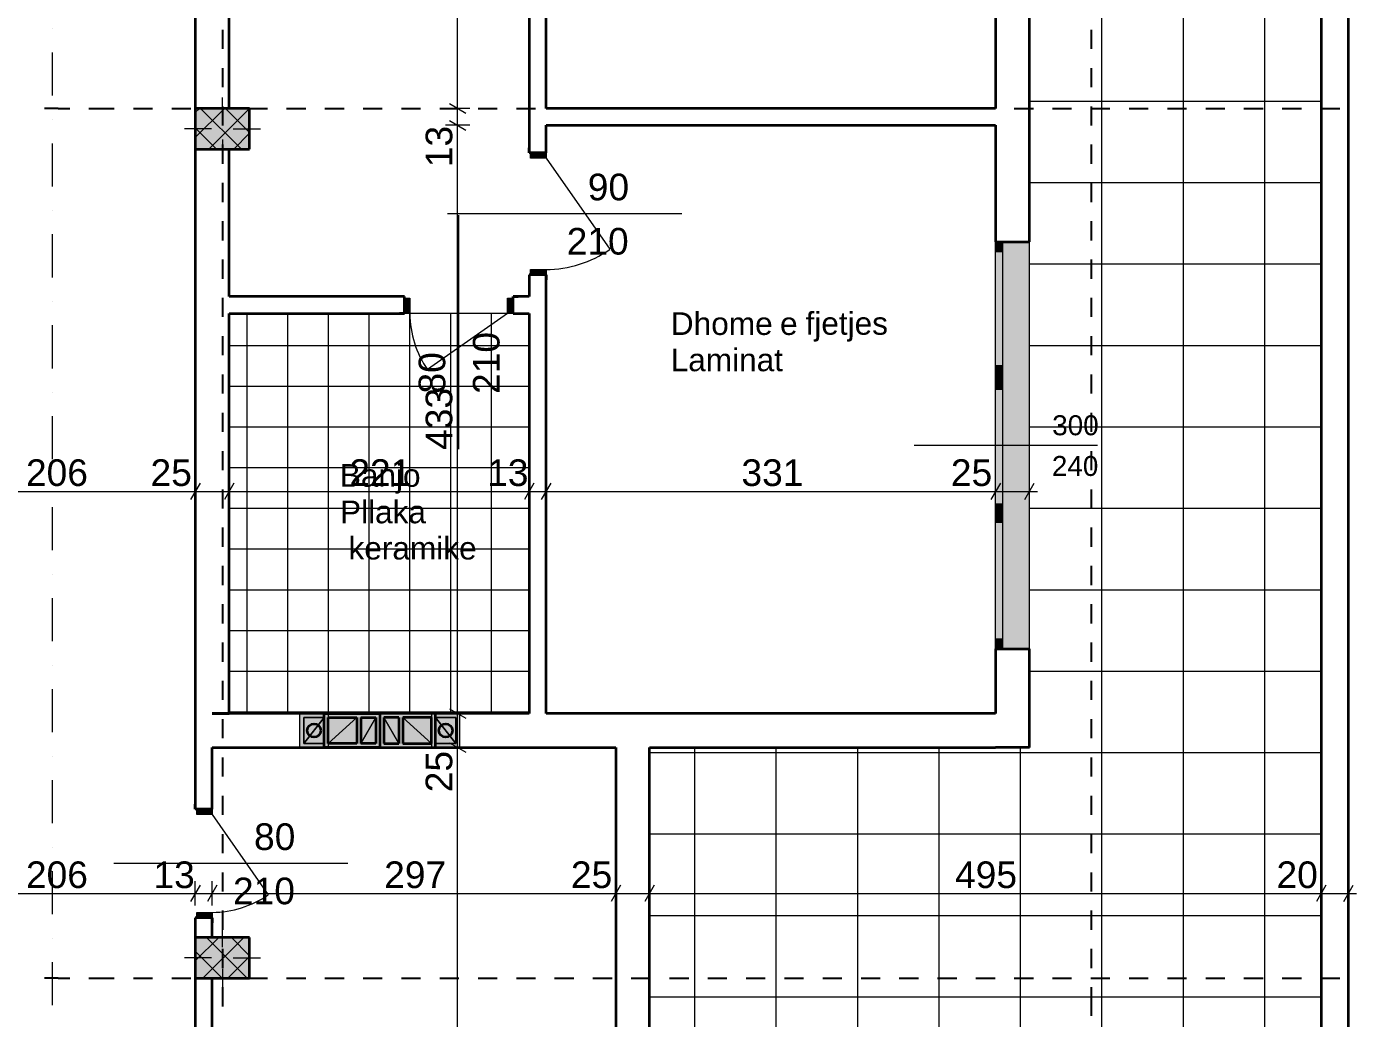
# Model space of a CAD drawing. Header units: centimetres. Extents: x -1830 to 3160, y -46 to 3310.
# Drawn here: x 1001 to 1982, y 1295 to 2027 of the extents above; entities that cross this region are included whole.
import ezdxf

# ---------------------------------------------------------------- set-up
doc = ezdxf.new("R2010")
doc.units = ezdxf.units.CM
for name, color, linetype, true_color in [('PDF_0_Pen_No__1#1', 7, 'Continuous', 0xa80f02), ('PDF_A-COLS_Pen_No__97#1', 7, 'Continuous', 0x6a6a6a), ('PDF_Annotation - Text', 7, 'Continuous', 0xa80f02), ('PDF_Geometry', 7, 'Continuous', 0x6a6a6a), ('PDF_Marker - Section', 7, 'Continuous', 0x80c2ff), ('PDF_Structural - Shear', 7, 'Continuous', 0xdf0000)]:
    doc.layers.add(name, color=color, linetype=linetype, true_color=true_color)
for name, color, linetype in [('PDF_2D Drafting - General', 5, 'Continuous'), ('PDF_Dimensioning - General', 7, 'Continuous'), ('PDF_Structural - Bearing', 7, 'Continuous')]:
    doc.layers.add(name, color=color, linetype=linetype)
doc.styles.add('PDF Arial', font='')
doc.styles.get('PDF Arial').set_extended_font_data('Arial')

msp = doc.modelspace()

# ---------------------------------------------------------------- linework, layer by layer
at = {"layer": 'PDF_0_Pen_No__1#1', "lineweight": 35}
for points in [[(1220.67, 1495.26), (1220.67, 1520.28)], [(1220.67, 1520.28), (1261.7, 1520.28)], [(1261.7, 1520.28), (1261.7, 1495.26)], [(1302.73, 1520.28), (1261.7, 1520.28)], [(1261.7, 1520.28), (1261.7, 1495.26)], [(1302.73, 1495.26), (1302.73, 1520.28)], [(1223.67, 1498.26), (1223.67, 1517.28)], [(1223.67, 1517.28), (1244.68, 1517.28)], [(1244.68, 1517.28), (1244.68, 1498.26)], [(1247.69, 1517.28), (1247.69, 1498.26)], [(1247.69, 1517.28), (1258.7, 1517.28)], [(1258.7, 1517.28), (1258.7, 1498.26)], [(1264.7, 1517.28), (1264.7, 1498.26)], [(1275.71, 1517.28), (1264.7, 1517.28)], [(1275.71, 1517.28), (1275.71, 1498.26)], [(1278.71, 1517.28), (1278.71, 1498.26)], [(1299.73, 1517.28), (1278.71, 1517.28)], [(1299.73, 1498.26), (1299.73, 1517.28)], [(1261.7, 1495.26), (1220.67, 1495.26)], [(1244.68, 1498.26), (1223.67, 1498.26)], [(1258.7, 1498.26), (1247.69, 1498.26)], [(1261.7, 1495.26), (1302.73, 1495.26)], [(1264.7, 1498.26), (1275.71, 1498.26)], [(1278.71, 1498.26), (1299.73, 1498.26)]]:
    msp.add_lwpolyline(points, dxfattribs=at)
at = {"layer": 'PDF_2D Drafting - General', "color": 14, "lineweight": 35, "true_color": 0xa80f02}
msp.add_circle((1213.16, 1507.77), 5, dxfattribs=at)
msp.add_ellipse((1310.23, 1507.77), major_axis=(-0.02, -5), ratio=0.999465, dxfattribs=at)
at = {"layer": 'PDF_A-COLS_Pen_No__97#1', "lineweight": 18}
for points in [[(1202.65, 1495.26), (1202.65, 1520.28)], [(1202.65, 1520.28), (1223.67, 1520.28)], [(1220.67, 1520.28), (1220.67, 1495.26)], [(1261.7, 1520.28), (1220.67, 1520.28)], [(1223.67, 1520.28), (1223.67, 1495.26)], [(1261.7, 1495.26), (1261.7, 1520.28)], [(1261.7, 1520.28), (1302.73, 1520.28)], [(1261.7, 1495.26), (1261.7, 1520.28)], [(1320.74, 1520.28), (1299.73, 1520.28)], [(1299.73, 1520.28), (1299.73, 1495.26)], [(1302.73, 1520.28), (1302.73, 1495.26)], [(1320.74, 1495.26), (1320.74, 1520.28)], [(1220.67, 1517.28), (1205.65, 1517.28)], [(1205.65, 1517.28), (1205.65, 1498.26)], [(1205.65, 1498.26), (1205.65, 1517.28)], [(1205.65, 1517.28), (1220.67, 1517.28)], [(1205.65, 1498.26), (1220.67, 1517.28)], [(1220.67, 1517.28), (1205.65, 1498.26)], [(1205.65, 1498.26), (1205.65, 1517.28)], [(1205.65, 1517.28), (1220.67, 1517.28)], [(1220.67, 1498.26), (1220.67, 1517.28)], [(1220.67, 1517.28), (1220.67, 1498.26)], [(1220.67, 1517.28), (1220.67, 1498.26)], [(1223.67, 1517.28), (1244.68, 1517.28)], [(1223.67, 1498.26), (1223.67, 1517.28)], [(1223.67, 1498.26), (1244.68, 1517.28)], [(1223.67, 1498.26), (1244.68, 1517.28)], [(1223.67, 1517.28), (1223.67, 1498.26)], [(1244.68, 1517.28), (1223.67, 1517.28)], [(1244.68, 1517.28), (1244.68, 1498.26)], [(1244.68, 1517.28), (1244.68, 1498.26)], [(1247.69, 1498.26), (1247.69, 1517.28)], [(1247.69, 1517.28), (1258.7, 1517.28)], [(1258.7, 1517.28), (1247.69, 1498.26)], [(1247.69, 1498.26), (1258.7, 1517.28)], [(1247.69, 1517.28), (1247.69, 1498.26)], [(1258.7, 1517.28), (1247.69, 1517.28)], [(1258.7, 1517.28), (1258.7, 1498.26)], [(1258.7, 1498.26), (1258.7, 1517.28)], [(1275.71, 1517.28), (1264.7, 1517.28)], [(1264.7, 1517.28), (1264.7, 1498.26)], [(1264.7, 1498.26), (1264.7, 1517.28)], [(1264.7, 1517.28), (1275.71, 1498.26)], [(1264.7, 1517.28), (1275.71, 1517.28)], [(1275.71, 1498.26), (1264.7, 1517.28)], [(1275.71, 1498.26), (1275.71, 1517.28)], [(1275.71, 1517.28), (1275.71, 1498.26)], [(1278.71, 1517.28), (1278.71, 1498.26)], [(1299.73, 1517.28), (1278.71, 1517.28)], [(1299.73, 1498.26), (1278.71, 1517.28)], [(1278.71, 1517.28), (1278.71, 1498.26)], [(1278.71, 1517.28), (1299.73, 1517.28)], [(1299.73, 1498.26), (1278.71, 1517.28)], [(1299.73, 1498.26), (1299.73, 1517.28)], [(1299.73, 1517.28), (1299.73, 1498.26)], [(1302.73, 1498.26), (1302.73, 1517.28)], [(1302.73, 1517.28), (1317.74, 1517.28)], [(1317.74, 1517.28), (1302.73, 1517.28)], [(1302.73, 1517.28), (1302.73, 1498.26)], [(1302.73, 1517.28), (1302.73, 1498.26)], [(1317.74, 1498.26), (1302.73, 1517.28)], [(1317.74, 1517.28), (1302.73, 1517.28)], [(1302.73, 1517.28), (1317.74, 1498.26)], [(1317.74, 1517.28), (1317.74, 1498.26)], [(1317.74, 1498.26), (1317.74, 1517.28)], [(1317.74, 1498.26), (1317.74, 1517.28)], [(1223.67, 1495.26), (1202.65, 1495.26)], [(1205.65, 1498.26), (1220.67, 1498.26)], [(1220.67, 1498.26), (1205.65, 1498.26)], [(1220.67, 1498.26), (1205.65, 1498.26)], [(1220.67, 1495.26), (1261.7, 1495.26)], [(1244.68, 1498.26), (1223.67, 1498.26)], [(1244.68, 1498.26), (1223.67, 1498.26)], [(1258.7, 1498.26), (1247.69, 1498.26)], [(1247.69, 1498.26), (1258.7, 1498.26)], [(1302.73, 1495.26), (1261.7, 1495.26)], [(1264.7, 1498.26), (1275.71, 1498.26)], [(1275.71, 1498.26), (1264.7, 1498.26)], [(1278.71, 1498.26), (1299.73, 1498.26)], [(1278.71, 1498.26), (1299.73, 1498.26)], [(1299.73, 1495.26), (1320.74, 1495.26)], [(1317.74, 1498.26), (1302.73, 1498.26)], [(1302.73, 1498.26), (1317.74, 1498.26)], [(1302.73, 1498.26), (1317.74, 1498.26)]]:
    msp.add_lwpolyline(points, dxfattribs=at)
at = {"layer": 'PDF_A-COLS_Pen_No__97#1', "transparency": 33554559}
for points in [[(1223.67, 1520.28), (1223.67, 1495.26), (1202.65, 1520.28), (1202.65, 1495.26)], [(1261.7, 1520.28), (1261.7, 1495.26), (1220.67, 1520.28), (1220.67, 1495.26)], [(1261.7, 1520.28), (1302.73, 1520.28), (1261.7, 1495.26), (1302.73, 1495.26)], [(1299.73, 1520.28), (1320.74, 1520.28), (1299.73, 1495.26), (1320.74, 1495.26)], [(1220.67, 1517.28), (1205.65, 1517.28), (1220.67, 1498.26), (1205.65, 1498.26)], [(1244.68, 1517.28), (1223.67, 1517.28), (1244.68, 1498.26), (1223.67, 1498.26)], [(1244.68, 1517.28), (1244.68, 1498.26), (1223.67, 1498.26)], [(1247.69, 1517.28), (1247.69, 1498.26), (1258.7, 1517.28), (1258.7, 1498.26)], [(1247.69, 1498.26), (1258.7, 1517.28), (1258.7, 1498.26)], [(1275.71, 1517.28), (1264.7, 1517.28), (1275.71, 1498.26), (1264.7, 1498.26)], [(1275.71, 1498.26), (1264.7, 1498.26), (1264.7, 1517.28)], [(1278.71, 1517.28), (1278.71, 1498.26), (1299.73, 1517.28), (1299.73, 1498.26)], [(1278.71, 1517.28), (1299.73, 1498.26), (1278.71, 1498.26)], [(1302.73, 1517.28), (1302.73, 1498.26), (1317.74, 1517.28), (1317.74, 1498.26)]]:
    msp.add_solid(points, dxfattribs=at)
at = {"layer": 'PDF_A-COLS_Pen_No__97#1', "color": 7, "true_color": 0xffffff, "transparency": 33554559}
for points in [[(1220.67, 1517.28), (1220.67, 1498.26), (1205.65, 1517.28), (1205.65, 1498.26)], [(1220.67, 1517.28), (1205.65, 1498.26), (1205.65, 1517.28)], [(1244.68, 1517.28), (1223.67, 1498.26), (1223.67, 1517.28)], [(1258.7, 1517.28), (1247.69, 1498.26), (1247.69, 1517.28)], [(1264.7, 1517.28), (1275.71, 1517.28), (1275.71, 1498.26)], [(1278.71, 1517.28), (1299.73, 1517.28), (1299.73, 1498.26)], [(1302.73, 1517.28), (1317.74, 1517.28), (1302.73, 1498.26), (1317.74, 1498.26)], [(1302.73, 1517.28), (1317.74, 1517.28), (1317.74, 1498.26)]]:
    msp.add_solid(points, dxfattribs=at)
at = {"layer": 'PDF_A-COLS_Pen_No__97#1', "color": 5, "transparency": 33554559}
for points in [[(1205.65, 1498.26), (1220.67, 1517.28), (1220.67, 1498.26)], [(1317.74, 1498.26), (1302.73, 1498.26), (1302.73, 1517.28)]]:
    msp.add_solid(points, dxfattribs=at)
at = {"layer": 'PDF_Dimensioning - General', "lineweight": 13}
for points in [[(1319.03, 1966.55), (1319.03, 2246.76)], [(1328.04, 1966.55), (1310.02, 1966.55)], [(1313.03, 1970.02), (1325.04, 1963.09)], [(1319.03, 1954.05), (1319.03, 1966.55)], [(1328.04, 1954.05), (1310.02, 1954.05)], [(1313.03, 1957.51), (1325.04, 1950.58)], [(1319.03, 1520.28), (1319.03, 1954.05)], [(1129.06, 1690.14), (1122.13, 1678.13)], [(1125.6, 1675.13), (1125.6, 1693.14)], [(1154.08, 1690.14), (1147.15, 1678.13)], [(1150.62, 1675.13), (1150.62, 1693.14)], [(1375.18, 1690.14), (1368.25, 1678.13)], [(1371.71, 1675.13), (1371.71, 1693.14)], [(1387.69, 1690.14), (1380.76, 1678.13)], [(1384.23, 1675.13), (1384.23, 1693.14)], [(1719.31, 1690.14), (1712.37, 1678.13)], [(1715.84, 1675.13), (1715.84, 1693.14)], [(1737.39, 1678.13), (1744.33, 1690.14)], [(1740.86, 1675.13), (1740.86, 1693.14)], [(919.79, 1684.13), (1125.6, 1684.13)], [(1125.6, 1684.13), (1150.62, 1684.13)], [(1150.62, 1684.13), (1371.71, 1684.13)], [(1371.71, 1684.13), (1384.23, 1684.13)], [(1384.23, 1684.13), (1715.84, 1684.13)], [(1715.84, 1684.13), (1740.86, 1684.13)], [(1740.86, 1684.13), (1746.73, 1684.13)], [(1328.04, 1520.28), (1310.02, 1520.28)], [(1313.03, 1523.74), (1325.04, 1516.81)], [(1319.03, 1495.26), (1319.03, 1520.28)], [(1328.04, 1495.26), (1310.02, 1495.26)], [(1313.03, 1498.72), (1325.04, 1491.79)], [(1319.03, 855.48), (1319.03, 1495.26)], [(1129.06, 1393.64), (1122.13, 1381.64)], [(1125.6, 1378.63), (1125.6, 1396.65)], [(1141.58, 1393.64), (1134.64, 1381.64)], [(1138.1, 1378.63), (1138.1, 1396.65)], [(1439.1, 1393.64), (1432.17, 1381.64)], [(1435.64, 1378.63), (1435.64, 1396.65)], [(1464.12, 1393.64), (1457.19, 1381.64)], [(1460.65, 1378.63), (1460.65, 1396.65)], [(1959.48, 1393.64), (1952.55, 1381.64)], [(1956.02, 1378.63), (1956.02, 1396.65)], [(1972.57, 1381.64), (1979.5, 1393.64)], [(1976.03, 1378.63), (1976.03, 1396.65)], [(919.79, 1387.64), (1125.6, 1387.64)], [(1125.6, 1387.64), (1138.1, 1387.64)], [(1138.1, 1387.64), (1435.64, 1387.64)], [(1435.64, 1387.64), (1460.65, 1387.64)], [(1460.65, 1387.64), (1956.02, 1387.64)], [(1956.02, 1387.64), (1976.03, 1387.64)], [(1976.03, 1387.64), (1981.91, 1387.64)]]:
    msp.add_lwpolyline(points, dxfattribs=at)
at = {"layer": 'PDF_Geometry', "color": 7, "lineweight": 13}
for points in [[(1740.86, 1495.26), (1740.86, 3309.71)], [(1740.86, 1495.26), (1740.86, 3309.71)], [(1956.02, 436.53), (1956.02, 2943.27)], [(1150.62, 1815.19), (1150.62, 1520.28)], [(1371.71, 1815.19), (1150.62, 1815.19)], [(1371.71, 1520.28), (1371.71, 1815.19)], [(1150.62, 1520.28), (1371.71, 1520.28)], [(1460.65, 1495.26), (1740.86, 1495.26)], [(1460.65, 568.51), (1460.65, 1495.26)], [(1460.65, 568.51), (1460.65, 1495.26)], [(1460.65, 1495.26), (1740.86, 1495.26)]]:
    msp.add_lwpolyline(points, dxfattribs=at)
at = {"layer": 'PDF_Geometry', "color": 253, "lineweight": 13, "true_color": 0x999999}
for points in [[(1794.28, 231.27), (1794.28, 3309.71)], [(1854.32, 231.27), (1854.32, 3309.71)], [(1914.37, 231.27), (1914.37, 3309.71)], [(1740.86, 1971.87), (1956.02, 1971.87)], [(1740.86, 1911.82), (1956.02, 1911.82)], [(1740.86, 1851.78), (1956.02, 1851.78)], [(1163.81, 1520.28), (1163.81, 1815.19)], [(1193.83, 1520.28), (1193.83, 1815.19)], [(1223.85, 1520.28), (1223.85, 1815.19)], [(1253.88, 1520.28), (1253.88, 1815.19)], [(1283.9, 1520.28), (1283.9, 1815.19)], [(1313.92, 1520.28), (1313.92, 1815.19)], [(1343.94, 1520.28), (1343.94, 1815.19)], [(1150.62, 1791.73), (1371.71, 1791.73)], [(1740.86, 1791.73), (1956.02, 1791.73)], [(1150.62, 1761.71), (1371.71, 1761.71)], [(1150.62, 1731.69), (1371.71, 1731.69)], [(1740.86, 1731.69), (1956.02, 1731.69)], [(1150.62, 1701.67), (1371.71, 1701.67)], [(1150.62, 1671.64), (1371.71, 1671.64)], [(1740.86, 1671.64), (1956.02, 1671.64)], [(1150.62, 1641.62), (1371.71, 1641.62)], [(1150.62, 1611.6), (1371.71, 1611.6)], [(1740.86, 1611.6), (1956.02, 1611.6)], [(1150.62, 1581.58), (1371.71, 1581.58)], [(1150.62, 1551.56), (1371.71, 1551.56)], [(1740.86, 1551.56), (1956.02, 1551.56)], [(1150.62, 1521.53), (1371.71, 1521.53)], [(1460.65, 1491.51), (1956.02, 1491.51)], [(1494.05, 231.27), (1494.05, 1495.26)], [(1554.1, 231.27), (1554.1, 1495.26)], [(1614.14, 231.27), (1614.14, 1495.26)], [(1674.19, 231.27), (1674.19, 1495.26)], [(1734.23, 231.27), (1734.23, 1495.26)], [(1460.65, 1431.47), (1956.02, 1431.47)], [(1460.65, 1371.42), (1956.02, 1371.42)], [(1460.65, 1311.38), (1956.02, 1311.38)]]:
    msp.add_lwpolyline(points, dxfattribs=at)
at = {"layer": 'PDF_Marker - Section', "lineweight": 18}
for points in [[(1019.96, 2025.46), (1019.96, 2025.46)], [(1019.96, 2007.8), (1019.96, 1976.03)], [(1019.96, 1958.38), (1019.96, 1958.38)], [(1019.96, 1940.73), (1019.96, 1908.95)], [(1019.96, 1891.31), (1019.96, 1891.31)], [(1019.96, 1873.65), (1019.96, 1841.88)], [(1019.96, 1824.22), (1019.96, 1824.22)], [(1019.96, 1806.58), (1019.96, 1774.8)], [(1019.96, 1757.15), (1019.96, 1757.15)], [(1019.96, 1739.5), (1019.96, 1707.73)], [(1019.96, 1690.07), (1019.96, 1690.07)], [(1019.96, 1672.42), (1019.96, 1640.64)], [(1019.96, 1622.99), (1019.96, 1622.99)], [(1019.96, 1605.34), (1019.96, 1573.57)], [(1019.96, 1555.92), (1019.96, 1555.92)], [(1019.96, 1538.26), (1019.96, 1506.49)], [(1019.96, 1488.84), (1019.96, 1488.84)], [(1019.96, 1471.19), (1019.96, 1439.41)], [(1019.96, 1421.76), (1019.96, 1421.76)], [(1019.96, 1404.11), (1019.96, 1372.33)], [(1019.96, 1354.68), (1019.96, 1354.68)], [(1019.96, 1337.03), (1019.96, 1305.26)]]:
    msp.add_lwpolyline(points, dxfattribs=at)
at = {"layer": 'PDF_Structural - Bearing', "lineweight": 35}
for points in [[(1956.02, 2943.27), (1956.02, 436.53)], [(1976.03, 436.53), (1976.03, 2943.27)], [(1125.6, 2234.99), (1125.6, 1966.55)], [(1150.62, 1966.55), (1150.62, 2231.99)], [(1371.71, 2114.28), (1371.71, 1933.81)], [(1384.23, 1966.55), (1384.23, 2114.28)], [(1715.84, 2049.04), (1715.84, 1966.55)], [(1740.86, 1868.14), (1740.86, 2049.04)], [(1165.63, 1966.55), (1125.6, 1966.55)], [(1125.6, 1966.55), (1125.6, 1936.53)], [(1165.63, 1936.53), (1165.63, 1966.55)], [(1715.84, 1966.55), (1384.23, 1966.55)], [(1384.23, 1933.81), (1384.23, 1954.05)], [(1384.23, 1954.05), (1715.84, 1954.05)], [(1715.84, 1954.05), (1715.84, 1868.14)], [(1125.6, 1936.53), (1125.6, 1520.28)], [(1125.6, 1936.53), (1165.63, 1936.53)], [(1150.62, 1827.69), (1150.62, 1936.53)], [(1371.71, 1933.81), (1371.71, 1937.51)], [(1371.71, 1933.81), (1371.71, 1937.51)], [(1371.71, 1933.81), (1371.71, 1937.51)], [(1372.72, 1933.81), (1371.71, 1933.81)], [(1372.72, 1933.81), (1371.71, 1933.81)], [(1372.72, 1933.81), (1371.71, 1933.81)], [(1384.23, 1933.81), (1372.72, 1933.81)], [(1384.23, 1933.81), (1372.72, 1933.81)], [(1384.23, 1933.81), (1372.72, 1933.81)], [(1384.23, 1933.81), (1384.23, 1937.51)], [(1384.23, 1933.81), (1384.23, 1937.51)], [(1384.23, 1933.81), (1384.23, 1937.51)], [(1715.84, 1868.14), (1720.84, 1868.14)], [(1715.84, 1868.14), (1720.84, 1868.14)], [(1715.84, 1868.14), (1720.84, 1868.14)], [(1720.84, 1868.14), (1740.86, 1868.14)], [(1720.84, 1868.14), (1740.86, 1868.14)], [(1371.71, 1843.74), (1371.71, 1840.04)], [(1372.72, 1843.74), (1371.71, 1843.74)], [(1371.71, 1843.74), (1371.71, 1827.69)], [(1372.72, 1843.74), (1371.71, 1843.74)], [(1372.72, 1843.74), (1371.71, 1843.74)], [(1371.71, 1843.74), (1371.71, 1840.04)], [(1371.71, 1843.74), (1371.71, 1840.04)], [(1384.23, 1843.74), (1372.72, 1843.74)], [(1384.23, 1843.74), (1372.72, 1843.74)], [(1384.23, 1843.74), (1372.72, 1843.74)], [(1384.23, 1843.74), (1384.23, 1840.04)], [(1384.23, 1520.28), (1384.23, 1843.74)], [(1384.23, 1843.74), (1384.23, 1840.04)], [(1384.23, 1843.74), (1384.23, 1840.04)], [(1279.86, 1827.69), (1150.62, 1827.69)], [(1279.86, 1827.69), (1276.15, 1827.69)], [(1279.86, 1827.69), (1276.15, 1827.69)], [(1279.86, 1827.69), (1276.15, 1827.69)], [(1279.86, 1826.69), (1279.86, 1827.69)], [(1279.86, 1826.69), (1279.86, 1827.69)], [(1279.86, 1826.69), (1279.86, 1827.69)], [(1279.86, 1815.19), (1279.86, 1826.69)], [(1279.86, 1815.19), (1279.86, 1826.69)], [(1279.86, 1815.19), (1279.86, 1826.69)], [(1359.92, 1827.69), (1363.62, 1827.69)], [(1359.92, 1826.69), (1359.92, 1827.69)], [(1371.71, 1827.69), (1359.92, 1827.69)], [(1359.92, 1826.69), (1359.92, 1827.69)], [(1359.92, 1826.69), (1359.92, 1827.69)], [(1359.92, 1827.69), (1363.62, 1827.69)], [(1359.92, 1827.69), (1363.62, 1827.69)], [(1359.92, 1815.19), (1359.92, 1826.69)], [(1359.92, 1815.19), (1359.92, 1826.69)], [(1359.92, 1815.19), (1359.92, 1826.69)], [(1150.62, 1520.28), (1150.62, 1815.19)], [(1150.62, 1815.19), (1279.86, 1815.19)], [(1279.86, 1815.19), (1276.15, 1815.19)], [(1279.86, 1815.19), (1276.15, 1815.19)], [(1279.86, 1815.19), (1276.15, 1815.19)], [(1359.92, 1815.19), (1363.62, 1815.19)], [(1359.92, 1815.19), (1371.71, 1815.19)], [(1359.92, 1815.19), (1363.62, 1815.19)], [(1359.92, 1815.19), (1363.62, 1815.19)], [(1371.71, 1815.19), (1371.71, 1520.28)], [(1715.84, 1567.92), (1720.84, 1567.92)], [(1715.84, 1567.92), (1715.84, 1520.28)], [(1715.84, 1567.92), (1720.84, 1567.92)], [(1715.84, 1567.92), (1720.84, 1567.92)], [(1720.84, 1567.92), (1740.86, 1567.92)], [(1720.84, 1567.92), (1740.86, 1567.92)], [(1740.86, 1495.26), (1740.86, 1567.92)], [(1125.6, 1520.28), (1125.6, 1449.73)], [(1138.1, 1520.28), (1150.62, 1520.28)], [(1371.71, 1520.28), (1138.1, 1520.28)], [(1435.64, 1520.28), (1384.23, 1520.28)], [(1460.65, 1520.28), (1435.64, 1520.28)], [(1715.84, 1520.28), (1460.65, 1520.28)], [(1138.1, 1495.26), (1435.64, 1495.26)], [(1138.1, 1449.73), (1138.1, 1495.26)], [(1435.64, 1495.26), (1435.64, 1355.09)], [(1460.65, 1495.26), (1715.84, 1495.26)], [(1460.65, 1172.54), (1460.65, 1495.26)], [(1740.86, 1495.26), (1715.84, 1495.26)], [(1125.6, 1449.73), (1125.6, 1453.43)], [(1125.6, 1449.73), (1125.6, 1453.43)], [(1125.6, 1449.73), (1125.6, 1453.43)], [(1138.1, 1449.73), (1138.1, 1453.43)], [(1138.1, 1449.73), (1138.1, 1453.43)], [(1138.1, 1449.73), (1138.1, 1453.43)], [(1126.6, 1449.73), (1125.6, 1449.73)], [(1126.6, 1449.73), (1125.6, 1449.73)], [(1126.6, 1449.73), (1125.6, 1449.73)], [(1138.1, 1449.73), (1126.6, 1449.73)], [(1138.1, 1449.73), (1126.6, 1449.73)], [(1138.1, 1449.73), (1126.6, 1449.73)], [(1125.6, 1369.67), (1125.6, 1365.96)], [(1126.6, 1369.67), (1125.6, 1369.67)], [(1125.6, 1369.67), (1125.6, 1355.09)], [(1126.6, 1369.67), (1125.6, 1369.67)], [(1126.6, 1369.67), (1125.6, 1369.67)], [(1125.6, 1369.67), (1125.6, 1365.96)], [(1125.6, 1369.67), (1125.6, 1365.96)], [(1138.1, 1369.67), (1126.6, 1369.67)], [(1138.1, 1369.67), (1126.6, 1369.67)], [(1138.1, 1369.67), (1126.6, 1369.67)], [(1138.1, 1369.67), (1138.1, 1365.96)], [(1138.1, 1355.09), (1138.1, 1369.67)], [(1138.1, 1369.67), (1138.1, 1365.96)], [(1138.1, 1369.67), (1138.1, 1365.96)], [(1165.63, 1355.09), (1125.6, 1355.09)], [(1125.6, 1355.09), (1125.6, 1325.07)], [(1165.63, 1325.07), (1165.63, 1355.09)], [(1435.64, 1355.09), (1435.64, 1342.58)], [(1435.64, 1342.58), (1435.64, 1172.54)], [(1125.6, 1325.07), (1125.6, 1138.38)], [(1125.6, 1325.07), (1165.63, 1325.07)], [(1138.1, 1138.38), (1138.1, 1325.07)]]:
    msp.add_lwpolyline(points, dxfattribs=at)
at = {"layer": 'PDF_Structural - Bearing', "color": 1, "lineweight": 0}
for points in [[(1145.61, 1959.55), (1145.61, 1974.56)], [(1137.61, 1951.54), (1117.59, 1951.54)], [(1145.61, 1951.54), (1145.61, 1951.54)], [(1145.61, 1943.54), (1145.61, 1928.53)], [(1153.62, 1951.54), (1173.63, 1951.54)], [(1145.61, 1348.09), (1145.61, 1363.1)], [(1137.61, 1340.08), (1117.59, 1340.08)], [(1145.61, 1340.08), (1145.61, 1340.08)], [(1153.62, 1340.08), (1173.63, 1340.08)], [(1145.61, 1332.07), (1145.61, 1317.06)]]:
    msp.add_lwpolyline(points, dxfattribs=at)
at = {"layer": 'PDF_Structural - Bearing', "lineweight": 13}
for points in [[(1125.6, 1944.97), (1147.18, 1966.55)], [(1125.6, 1963.37), (1128.78, 1966.55)], [(1159.54, 1936.53), (1129.52, 1966.55)], [(1135.56, 1936.53), (1165.58, 1966.55)], [(1165.63, 1948.85), (1147.92, 1966.55)], [(1141.14, 1936.53), (1125.6, 1952.08)], [(1153.96, 1936.53), (1165.63, 1948.2)], [(1484.3, 1888.78), (1311.67, 1888.78)], [(1319.89, 1715.11), (1319.89, 1887.74)], [(1790.9, 1718.03), (1655.8, 1718.03)], [(1238.18, 1409.69), (1065.55, 1409.69)], [(1125.6, 1337.82), (1142.87, 1355.09)], [(1131.24, 1325.07), (1161.26, 1355.09)], [(1163.86, 1325.07), (1133.84, 1355.09)], [(1165.63, 1341.7), (1152.23, 1355.09)], [(1145.46, 1325.07), (1125.6, 1344.93)], [(1149.64, 1325.07), (1165.63, 1341.06)], [(1127.06, 1325.07), (1125.6, 1326.53)]]:
    msp.add_lwpolyline(points, dxfattribs=at)
at = {"layer": 'PDF_Structural - Bearing', "color": 30, "lineweight": 20, "true_color": 0xff6600}
for points in [[(1372.72, 1929.81), (1372.72, 1933.81)], [(1372.72, 1933.81), (1384.23, 1933.81)], [(1384.23, 1933.81), (1384.23, 1929.81)], [(1384.23, 1929.81), (1372.72, 1929.81)], [(1715.84, 1860.64), (1715.84, 1868.14)], [(1720.84, 1868.14), (1720.84, 1860.64)], [(1720.84, 1860.64), (1715.84, 1860.64)], [(1372.72, 1843.74), (1372.72, 1847.74)], [(1372.72, 1847.74), (1384.23, 1847.74)], [(1384.23, 1847.74), (1384.23, 1843.74)], [(1384.23, 1843.74), (1372.72, 1843.74)], [(1279.86, 1826.69), (1283.86, 1826.69)], [(1279.86, 1815.19), (1279.86, 1826.69)], [(1283.86, 1826.69), (1283.86, 1815.19)], [(1355.92, 1815.19), (1355.92, 1826.69)], [(1355.92, 1826.69), (1359.92, 1826.69)], [(1359.92, 1826.69), (1359.92, 1815.19)], [(1283.86, 1815.19), (1279.86, 1815.19)], [(1359.92, 1815.19), (1355.92, 1815.19)], [(1715.84, 1768.06), (1715.84, 1776.82)], [(1715.84, 1776.82), (1720.84, 1776.82)], [(1720.84, 1776.82), (1720.84, 1768.06)], [(1715.84, 1759.31), (1715.84, 1768.06)], [(1720.84, 1768.06), (1720.84, 1759.31)], [(1720.84, 1759.31), (1715.84, 1759.31)], [(1715.84, 1667.99), (1715.84, 1674.8)], [(1715.84, 1674.8), (1720.84, 1674.8)], [(1715.84, 1661.19), (1715.84, 1667.99)], [(1720.84, 1674.8), (1720.84, 1667.99)], [(1720.84, 1667.99), (1720.84, 1661.19)], [(1720.84, 1661.19), (1715.84, 1661.19)], [(1715.84, 1567.92), (1715.84, 1575.42)], [(1715.84, 1575.42), (1720.84, 1575.42)], [(1720.84, 1575.42), (1720.84, 1567.92)], [(1126.6, 1445.72), (1126.6, 1449.73)], [(1126.6, 1449.73), (1138.1, 1449.73)], [(1138.1, 1445.72), (1126.6, 1445.72)], [(1138.1, 1449.73), (1138.1, 1445.72)], [(1126.6, 1369.67), (1126.6, 1373.67)], [(1126.6, 1373.67), (1138.1, 1373.67)], [(1138.1, 1373.67), (1138.1, 1369.67)], [(1138.1, 1369.67), (1126.6, 1369.67)]]:
    msp.add_lwpolyline(points, dxfattribs=at)
at = {"layer": 'PDF_Structural - Bearing', "color": 30, "lineweight": 18, "true_color": 0xff6600}
for points in [[(1384.23, 1929.81), (1431.29, 1862.59)], [(1715.84, 1567.92), (1715.84, 1868.14)], [(1740.86, 1567.92), (1740.86, 1868.14)], [(1715.84, 1776.82), (1715.84, 1860.64)], [(1720.84, 1860.64), (1720.84, 1776.82)], [(1355.92, 1815.19), (1296.89, 1773.86)], [(1715.84, 1674.8), (1715.84, 1759.31)], [(1720.84, 1759.31), (1720.84, 1674.8)], [(1715.84, 1575.42), (1715.84, 1661.19)], [(1720.84, 1661.19), (1720.84, 1575.42)], [(1138.1, 1445.72), (1179.43, 1386.7)]]:
    msp.add_lwpolyline(points, dxfattribs=at)
for centre, radius, start, end in [((1384.23, 1929.78), 82.04, 270.00067, 305.0085), ((1355.88, 1815.17), 72.02, 179.9887, 215.00617), ((1138.1, 1445.74), 72.07, 270.00212, 304.9951)]:
    msp.add_arc(centre, radius, start, end, dxfattribs=at)
at = {"layer": 'PDF_Structural - Bearing', "color": 7, "true_color": 0xffffff, "transparency": 33554559}
for points in [[(1165.63, 1936.53), (1125.6, 1936.53), (1165.63, 1966.55), (1125.6, 1966.55)], [(1384.23, 1933.81), (1372.72, 1933.81), (1384.23, 1929.81), (1372.72, 1929.81)], [(1715.84, 1868.14), (1740.86, 1868.14), (1715.84, 1567.92), (1740.86, 1567.92)], [(1720.84, 1868.14), (1715.84, 1868.14), (1720.84, 1860.64), (1715.84, 1860.64)], [(1715.84, 1776.82), (1720.84, 1776.82), (1715.84, 1860.64), (1720.84, 1860.64)], [(1372.72, 1843.74), (1384.23, 1843.74), (1372.72, 1847.74), (1384.23, 1847.74)], [(1279.86, 1826.69), (1279.86, 1815.19), (1283.86, 1826.69), (1283.86, 1815.19)], [(1359.92, 1815.19), (1359.92, 1826.69), (1355.92, 1815.19), (1355.92, 1826.69)], [(1715.84, 1768.06), (1720.84, 1768.06), (1715.84, 1776.82), (1720.84, 1776.82)], [(1720.84, 1768.06), (1715.84, 1768.06), (1720.84, 1759.31), (1715.84, 1759.31)], [(1715.84, 1674.8), (1720.84, 1674.8), (1715.84, 1759.31), (1720.84, 1759.31)], [(1715.84, 1667.99), (1720.84, 1667.99), (1715.84, 1674.8), (1720.84, 1674.8)], [(1720.84, 1667.99), (1715.84, 1667.99), (1720.84, 1661.19), (1715.84, 1661.19)], [(1715.84, 1575.42), (1720.84, 1575.42), (1715.84, 1661.19), (1720.84, 1661.19)], [(1715.84, 1567.92), (1720.84, 1567.92), (1715.84, 1575.42), (1720.84, 1575.42)], [(1138.1, 1449.73), (1126.6, 1449.73), (1138.1, 1445.72), (1126.6, 1445.72)], [(1126.6, 1369.67), (1138.1, 1369.67), (1126.6, 1373.67), (1138.1, 1373.67)], [(1165.63, 1325.07), (1125.6, 1325.07), (1165.63, 1355.09), (1125.6, 1355.09)]]:
    msp.add_solid(points, dxfattribs=at)
at = {"layer": 'PDF_Structural - Shear', "lineweight": 25}
for points in [[(1145.61, 2024.51), (1145.61, 2010.39)], [(1786.21, 2024.51), (1786.21, 2010.39)], [(1145.61, 1996.27), (1145.61, 1982.15)], [(1786.21, 1996.27), (1786.21, 1982.15)], [(1024.37, 1966.55), (1014.37, 1966.55)], [(1024.37, 1966.55), (1033.03, 1966.55)], [(1024.37, 1966.55), (1024.37, 1966.55)], [(1024.37, 1966.55), (1024.37, 1966.55)], [(1047.15, 1966.55), (1055.81, 1966.55)], [(1055.81, 1966.55), (1055.81, 1966.55)], [(1055.81, 1966.55), (1055.81, 1966.55)], [(1055.81, 1966.55), (1065.81, 1966.55)], [(1079.93, 1966.55), (1094.05, 1966.55)], [(1108.17, 1966.55), (1122.29, 1966.55)], [(1136.42, 1966.55), (1150.54, 1966.55)], [(1145.61, 1968.02), (1145.61, 1953.9)], [(1164.66, 1966.55), (1178.78, 1966.55)], [(1192.9, 1966.55), (1207.02, 1966.55)], [(1221.15, 1966.55), (1235.27, 1966.55)], [(1249.39, 1966.55), (1263.51, 1966.55)], [(1277.63, 1966.55), (1291.75, 1966.55)], [(1305.88, 1966.55), (1320, 1966.55)], [(1334.12, 1966.55), (1348.24, 1966.55)], [(1362.36, 1966.55), (1376.48, 1966.55)], [(1390.6, 1966.55), (1404.73, 1966.55)], [(1418.85, 1966.55), (1432.97, 1966.55)], [(1447.09, 1966.55), (1461.22, 1966.55)], [(1475.33, 1966.55), (1489.46, 1966.55)], [(1503.58, 1966.55), (1517.7, 1966.55)], [(1531.82, 1966.55), (1545.95, 1966.55)], [(1560.06, 1966.55), (1574.18, 1966.55)], [(1588.31, 1966.55), (1602.43, 1966.55)], [(1616.55, 1966.55), (1630.67, 1966.55)], [(1644.8, 1966.55), (1658.91, 1966.55)], [(1673.04, 1966.55), (1687.16, 1966.55)], [(1701.28, 1966.55), (1715.4, 1966.55)], [(1729.53, 1966.55), (1743.65, 1966.55)], [(1757.77, 1966.55), (1771.89, 1966.55)], [(1786.01, 1966.55), (1800.13, 1966.55)], [(1786.21, 1968.02), (1786.21, 1953.9)], [(1814.25, 1966.55), (1828.38, 1966.55)], [(1842.5, 1966.55), (1856.62, 1966.55)], [(1870.74, 1966.55), (1884.86, 1966.55)], [(1898.98, 1966.55), (1913.11, 1966.55)], [(1927.23, 1966.55), (1941.34, 1966.55)], [(1955.47, 1966.55), (1969.59, 1966.55)], [(1145.61, 1939.78), (1145.61, 1925.66)], [(1786.21, 1939.78), (1786.21, 1925.66)], [(1145.61, 1911.54), (1145.61, 1897.42)], [(1786.21, 1911.54), (1786.21, 1897.42)], [(1145.61, 1883.3), (1145.61, 1869.17)], [(1786.21, 1883.3), (1786.21, 1869.17)], [(1145.61, 1855.05), (1145.61, 1840.93)], [(1786.21, 1855.05), (1786.21, 1840.93)], [(1145.61, 1826.81), (1145.61, 1812.69)], [(1786.21, 1826.81), (1786.21, 1812.69)], [(1145.61, 1798.57), (1145.61, 1784.44)], [(1786.21, 1798.57), (1786.21, 1784.44)], [(1145.61, 1770.32), (1145.61, 1756.2)], [(1786.21, 1770.32), (1786.21, 1756.2)], [(1145.61, 1742.08), (1145.61, 1727.96)], [(1786.21, 1742.08), (1786.21, 1727.96)], [(1145.61, 1713.84), (1145.61, 1699.72)], [(1786.21, 1713.84), (1786.21, 1699.72)], [(1145.61, 1685.59), (1145.61, 1671.47)], [(1786.21, 1685.59), (1786.21, 1671.47)], [(1145.61, 1657.35), (1145.61, 1643.23)], [(1786.21, 1657.35), (1786.21, 1643.23)], [(1145.61, 1629.11), (1145.61, 1614.99)], [(1786.21, 1629.11), (1786.21, 1614.99)], [(1145.61, 1600.86), (1145.61, 1586.74)], [(1786.21, 1600.86), (1786.21, 1586.74)], [(1145.61, 1572.62), (1145.61, 1558.5)], [(1786.21, 1572.62), (1786.21, 1558.5)], [(1145.61, 1544.37), (1145.61, 1530.26)], [(1786.21, 1544.37), (1786.21, 1530.26)], [(1145.61, 1516.14), (1145.61, 1502.01)], [(1786.21, 1516.14), (1786.21, 1502.01)], [(1145.61, 1487.89), (1145.61, 1473.77)], [(1786.21, 1487.89), (1786.21, 1473.77)], [(1145.61, 1459.65), (1145.61, 1445.52)], [(1786.21, 1459.65), (1786.21, 1445.52)], [(1145.61, 1431.41), (1145.61, 1417.28)], [(1786.21, 1431.41), (1786.21, 1417.28)], [(1145.61, 1403.16), (1145.61, 1389.04)], [(1786.21, 1403.16), (1786.21, 1389.04)], [(1145.61, 1374.92), (1145.61, 1360.79)], [(1786.21, 1374.92), (1786.21, 1360.79)], [(1145.61, 1346.68), (1145.61, 1332.56)], [(1786.21, 1346.68), (1786.21, 1332.56)], [(1024.37, 1325.07), (1014.37, 1325.07)], [(1024.37, 1325.07), (1033.03, 1325.07)], [(1024.37, 1325.07), (1024.37, 1325.07)], [(1024.37, 1325.07), (1024.37, 1325.07)], [(1047.15, 1325.07), (1055.81, 1325.07)], [(1055.81, 1325.07), (1055.81, 1325.07)], [(1055.81, 1325.07), (1055.81, 1325.07)], [(1055.81, 1325.07), (1065.81, 1325.07)], [(1079.93, 1325.07), (1094.05, 1325.07)], [(1108.17, 1325.07), (1122.29, 1325.07)], [(1136.42, 1325.07), (1150.54, 1325.07)], [(1164.66, 1325.07), (1178.78, 1325.07)], [(1192.9, 1325.07), (1207.02, 1325.07)], [(1221.15, 1325.07), (1235.27, 1325.07)], [(1249.39, 1325.07), (1263.51, 1325.07)], [(1277.63, 1325.07), (1291.75, 1325.07)], [(1305.88, 1325.07), (1320, 1325.07)], [(1334.12, 1325.07), (1348.24, 1325.07)], [(1362.36, 1325.07), (1376.48, 1325.07)], [(1390.6, 1325.07), (1404.73, 1325.07)], [(1418.85, 1325.07), (1432.97, 1325.07)], [(1447.09, 1325.07), (1461.22, 1325.07)], [(1475.33, 1325.07), (1489.46, 1325.07)], [(1503.58, 1325.07), (1517.7, 1325.07)], [(1531.82, 1325.07), (1545.95, 1325.07)], [(1560.06, 1325.07), (1574.18, 1325.07)], [(1588.31, 1325.07), (1602.43, 1325.07)], [(1616.55, 1325.07), (1630.67, 1325.07)], [(1644.8, 1325.07), (1658.91, 1325.07)], [(1673.04, 1325.07), (1687.16, 1325.07)], [(1701.28, 1325.07), (1715.4, 1325.07)], [(1729.53, 1325.07), (1743.65, 1325.07)], [(1757.77, 1325.07), (1771.89, 1325.07)], [(1786.01, 1325.07), (1800.13, 1325.07)], [(1814.25, 1325.07), (1828.38, 1325.07)], [(1842.5, 1325.07), (1856.62, 1325.07)], [(1870.74, 1325.07), (1884.86, 1325.07)], [(1898.98, 1325.07), (1913.11, 1325.07)], [(1927.23, 1325.07), (1941.34, 1325.07)], [(1955.47, 1325.07), (1969.59, 1325.07)], [(1145.61, 1318.43), (1145.61, 1304.31)], [(1786.21, 1318.43), (1786.21, 1310.44)], [(1786.21, 1310.44), (1786.21, 1297.39)]]:
    msp.add_lwpolyline(points, dxfattribs=at)

# ---------------------------------------------------------------- texts
at = {"layer": 'PDF_Annotation - Text', "char_height": 16.7012, "attachment_point": 7, "style": 'PDF Arial'}
for s, insert in [('\\W0.999232;Dhome', (1476.27, 1799.21)), ('\\W0.997411;fjetjes', (1575.64, 1794.57)), ('\\W1.001205;e', (1556.82, 1799.21)), ('\\W0.998109;Laminat', (1476.18, 1772.48)), ('\\W0.997649;Banjo', (1232.2, 1682.46)), ('\\W0.997574;Pllaka', (1232.3, 1660.36)), ('\\W0.998750;keramike', (1238.57, 1633.63))]:
    msp.add_mtext(s, dxfattribs=dict(at, insert=insert))
at = {"layer": 'PDF_Dimensioning - General', "char_height": 19.6486, "attachment_point": 7, "rotation": 90, "style": 'PDF Arial'}
for s, insert in [('\\W0.998309;13', (1315.39, 1923.16)), ('\\W0.997678;433', (1315.39, 1714.71)), ('\\W0.998920;25', (1315.38, 1462.21))]:
    msp.add_mtext(s, dxfattribs=dict(at, insert=insert))
at = {"layer": 'PDF_Dimensioning - General', "char_height": 19.6486, "attachment_point": 7, "style": 'PDF Arial'}
for s, insert in [('\\W0.997261;206', (1000.71, 1687.8)), ('\\W0.998920;25', (1092.55, 1687.8)), ('\\W0.997148;221', (1239.18, 1688.14)), ('\\W0.998309;13', (1340.84, 1687.79)), ('\\W0.997762;331', (1528.37, 1687.79)), ('\\W0.998920;25', (1682.8, 1687.8)), ('\\W0.997261;206', (1000.71, 1391.31)), ('\\W0.998309;13', (1094.72, 1391.29)), ('\\W0.997709;297', (1264.89, 1391.31)), ('\\W0.998920;25', (1402.58, 1391.31)), ('\\W0.998363;495', (1685.89, 1391.31)), ('\\W0.998735;20', (1922.97, 1391.31))]:
    msp.add_mtext(s, dxfattribs=dict(at, insert=insert))
at = {"layer": 'PDF_Structural - Bearing', "attachment_point": 7, "style": 'PDF Arial'}
for s, insert, char_height in [('\\W0.998922;90', (1415.02, 1898.45), 19.6486), ('\\W0.997829;210', (1399.51, 1858.42), 19.6486), ('\\W0.998396;300', (1757.56, 1725.27), 14.7364), ('\\W0.997829;240', (1757.31, 1695.26), 14.7364), ('\\W0.999178;80', (1168.88, 1419.37), 19.6486), ('\\W0.997829;210', (1153.39, 1379.34), 19.6486)]:
    msp.add_mtext(s, dxfattribs=dict(at, insert=insert, char_height=char_height))
at = {"layer": 'PDF_Structural - Bearing', "char_height": 19.6486, "attachment_point": 7, "rotation": 90, "style": 'PDF Arial'}
for s, insert in [('\\W0.997829;210', (1350.24, 1755.94)), ('\\W0.999178;80', (1310.23, 1756.24))]:
    msp.add_mtext(s, dxfattribs=dict(at, insert=insert))

doc.saveas('drawing.dxf')
